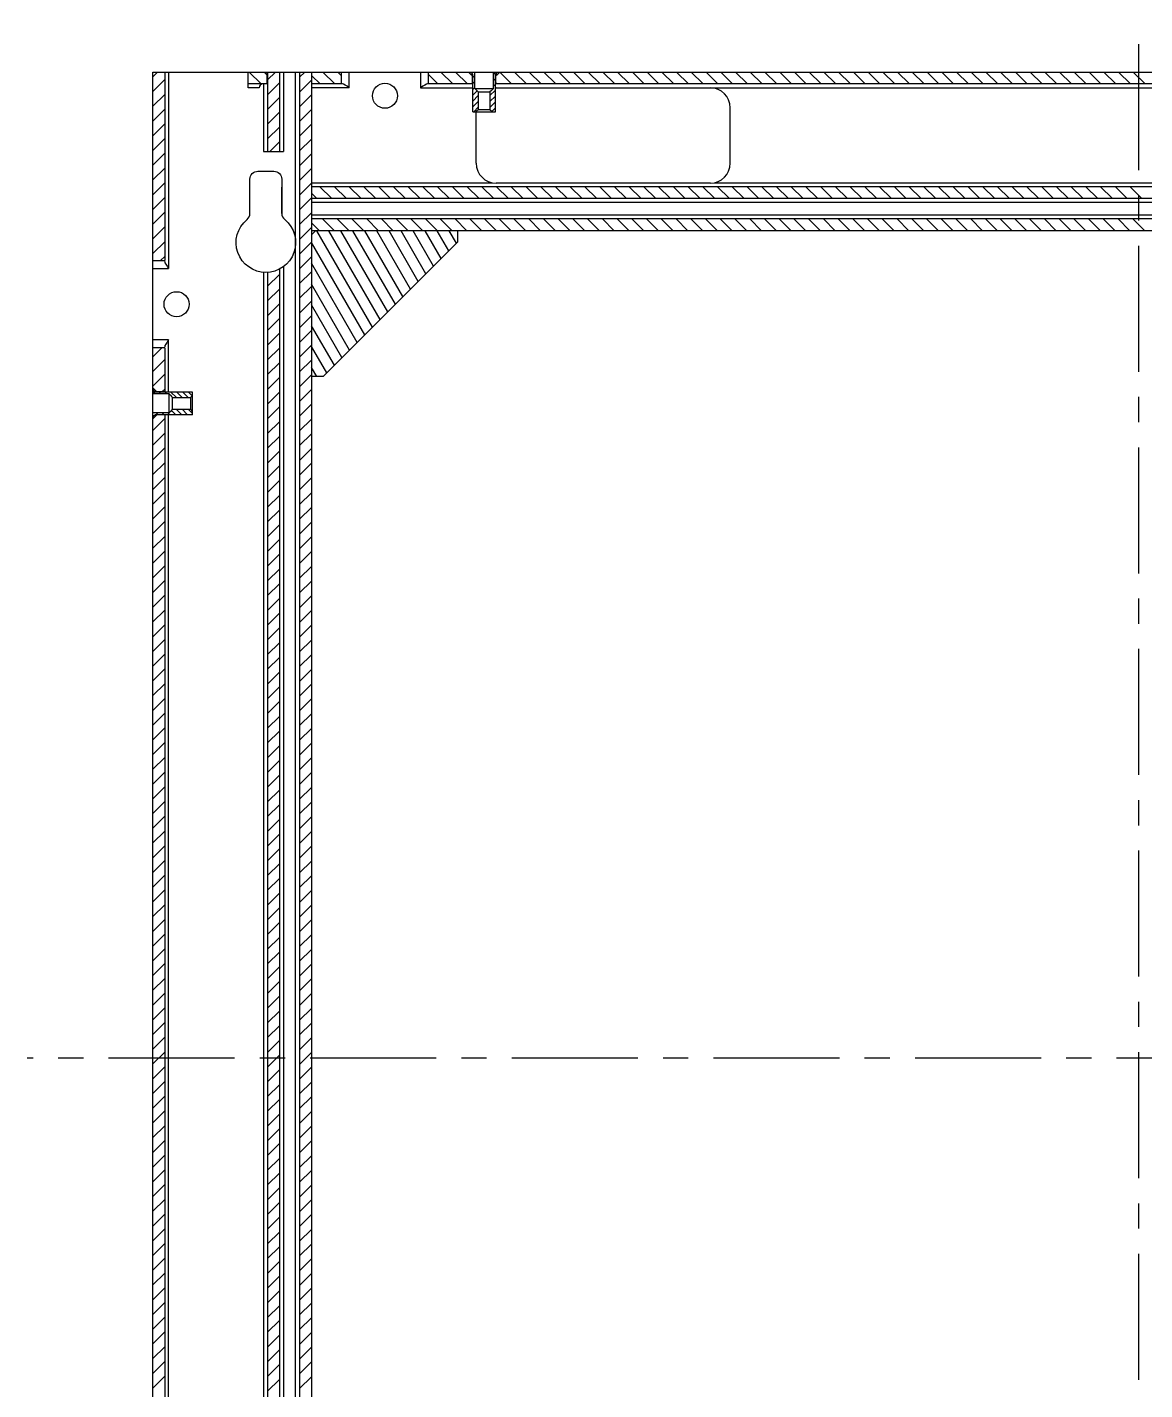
# Model space of a CAD drawing. Header units: millimetres. Extents: x -3132 to 28633, y 682 to 5849.
# Drawn here: x 10357.6 to 10639.2, y 2719.8 to 3063.1 of the extents above; entities that cross this region are included whole.
import ezdxf

# ---------------------------------------------------------------- set-up
doc = ezdxf.new("R2010")
doc.units = ezdxf.units.MM
doc.linetypes.add('CENTER', pattern=[50.8, 31.75, -6.35, 6.35, -6.35])
doc.layers.add('标准', color=3, linetype='Continuous')

msp = doc.modelspace()

# ---------------------------------------------------------------- linework, layer by layer
at = {"color": 2, "linetype": 'Continuous'}
for p, q in [((10389.246, 3050.608), (10390.46, 3051.821)), ((10389.246, 3046.895), (10392.246, 3049.895)), ((10416.569, 3048.821), (10413.569, 3051.821)), ((10418.046, 3051.056), (10417.281, 3051.821)), ((10418.146, 3049.809), (10420.158, 3051.821)), ((10418.146, 3046.097), (10421.146, 3049.097)), ((10426.246, 3050.485), (10427.583, 3051.821)), ((10426.246, 3046.772), (10429.246, 3049.772)), ((10431.418, 3048.821), (10429.346, 3050.893)), ((10435.131, 3048.821), (10432.131, 3051.821)), ((10436.746, 3050.918), (10435.843, 3051.821)), ((10461.117, 3048.821), (10458.746, 3051.192)), ((10464.829, 3048.821), (10461.829, 3051.821)), ((10468.541, 3048.821), (10465.541, 3051.821)), ((10469.529, 3051.574), (10469.776, 3051.821)), ((10469.893, 3050.453), (10470.361, 3050.921)), ((10469.893, 3048.968), (10470.361, 3049.436)), ((10475.131, 3051.236), (10475.716, 3051.821)), ((10475.131, 3049.751), (10475.599, 3050.22)), ((10475.131, 3048.266), (10475.599, 3048.735)), ((10475.966, 3048.821), (10475.651, 3049.136)), ((10479.678, 3048.821), (10476.678, 3051.821)), ((10483.391, 3048.821), (10480.391, 3051.821)), ((10487.103, 3048.821), (10484.103, 3051.821)), ((10490.815, 3048.821), (10487.815, 3051.821)), ((10494.528, 3048.821), (10491.528, 3051.821)), ((10498.24, 3048.821), (10495.24, 3051.821)), ((10501.952, 3048.821), (10498.952, 3051.821)), ((10505.665, 3048.821), (10502.665, 3051.821)), ((10509.377, 3048.821), (10506.377, 3051.821)), ((10513.089, 3048.821), (10510.089, 3051.821)), ((10516.802, 3048.821), (10513.802, 3051.821)), ((10520.514, 3048.821), (10517.514, 3051.821)), ((10524.226, 3048.821), (10521.226, 3051.821)), ((10527.938, 3048.821), (10524.938, 3051.821)), ((10531.651, 3048.821), (10528.651, 3051.821)), ((10535.363, 3048.821), (10532.363, 3051.821)), ((10539.075, 3048.821), (10536.075, 3051.821)), ((10542.788, 3048.821), (10539.788, 3051.821)), ((10546.5, 3048.821), (10543.5, 3051.821)), ((10550.212, 3048.821), (10547.212, 3051.821)), ((10553.925, 3048.821), (10550.925, 3051.821)), ((10557.637, 3048.821), (10554.637, 3051.821)), ((10561.349, 3048.821), (10558.349, 3051.821)), ((10565.062, 3048.821), (10562.062, 3051.821)), ((10568.774, 3048.821), (10565.774, 3051.821)), ((10572.486, 3048.821), (10569.486, 3051.821)), ((10576.198, 3048.821), (10573.198, 3051.821)), ((10579.911, 3048.821), (10576.911, 3051.821)), ((10583.623, 3048.821), (10580.623, 3051.821)), ((10587.335, 3048.821), (10584.335, 3051.821)), ((10591.048, 3048.821), (10588.048, 3051.821)), ((10594.76, 3048.821), (10591.76, 3051.821)), ((10598.472, 3048.821), (10595.472, 3051.821)), ((10602.185, 3048.821), (10599.185, 3051.821)), ((10605.897, 3048.821), (10602.897, 3051.821)), ((10609.609, 3048.821), (10606.609, 3051.821)), ((10613.322, 3048.821), (10610.322, 3051.821)), ((10617.034, 3048.821), (10614.034, 3051.821)), ((10620.746, 3048.821), (10617.746, 3051.821)), ((10624.459, 3048.821), (10621.459, 3051.821)), ((10628.171, 3048.821), (10625.171, 3051.821)), ((10631.883, 3048.821), (10628.883, 3051.821)), ((10635.595, 3048.821), (10632.595, 3051.821)), ((10639.308, 3048.821), (10636.308, 3051.821)), ((10389.246, 3043.183), (10392.246, 3046.183)), ((10418.146, 3042.385), (10421.146, 3045.385)), ((10426.246, 3043.06), (10429.246, 3046.06)), ((10469.893, 3047.483), (10470.361, 3047.951)), ((10469.893, 3045.998), (10470.983, 3047.088)), ((10469.893, 3044.513), (10471.277, 3045.897)), ((10474.216, 3045.866), (10475.599, 3047.25)), ((10474.216, 3044.381), (10475.599, 3045.765)), ((10389.246, 3039.471), (10392.246, 3042.471)), ((10418.146, 3038.672), (10421.146, 3041.672)), ((10426.246, 3039.348), (10429.246, 3042.348)), ((10469.893, 3043.028), (10471.277, 3044.412)), ((10470.171, 3041.821), (10471.277, 3042.927)), ((10474.216, 3042.896), (10475.599, 3044.28)), ((10474.691, 3041.887), (10475.599, 3042.795)), ((10389.246, 3035.758), (10392.246, 3038.758)), ((10426.246, 3035.635), (10429.246, 3038.635)), ((10389.246, 3032.046), (10392.246, 3035.046)), ((10418.146, 3034.96), (10421.146, 3037.96)), ((10426.246, 3031.923), (10429.246, 3034.923)), ((10418.72, 3031.821), (10421.146, 3034.248)), ((10389.246, 3028.334), (10392.246, 3031.334)), ((10426.246, 3028.211), (10429.246, 3031.211)), ((10389.246, 3024.621), (10392.246, 3027.621)), ((10426.246, 3024.498), (10429.246, 3027.498)), ((10389.246, 3020.909), (10392.246, 3023.909)), ((10426.246, 3020.786), (10429.246, 3023.786)), ((10430.62, 3019.921), (10429.346, 3021.195)), ((10434.332, 3019.921), (10431.332, 3022.921)), ((10438.045, 3019.921), (10435.045, 3022.921)), ((10441.757, 3019.921), (10438.757, 3022.921)), ((10445.469, 3019.921), (10442.469, 3022.921)), ((10449.181, 3019.921), (10446.181, 3022.921)), ((10452.894, 3019.921), (10449.894, 3022.921)), ((10456.606, 3019.921), (10453.606, 3022.921)), ((10460.318, 3019.921), (10457.318, 3022.921)), ((10464.031, 3019.921), (10461.031, 3022.921)), ((10467.743, 3019.921), (10464.743, 3022.921)), ((10471.455, 3019.921), (10468.455, 3022.921)), ((10475.168, 3019.921), (10472.168, 3022.921)), ((10478.88, 3019.921), (10475.88, 3022.921)), ((10482.592, 3019.921), (10479.592, 3022.921)), ((10486.305, 3019.921), (10483.305, 3022.921)), ((10490.017, 3019.921), (10487.017, 3022.921)), ((10493.729, 3019.921), (10490.729, 3022.921)), ((10497.441, 3019.921), (10494.441, 3022.921)), ((10501.154, 3019.921), (10498.154, 3022.921)), ((10504.866, 3019.921), (10501.866, 3022.921)), ((10508.578, 3019.921), (10505.578, 3022.921)), ((10512.291, 3019.921), (10509.291, 3022.921)), ((10516.003, 3019.921), (10513.003, 3022.921)), ((10519.715, 3019.921), (10516.715, 3022.921)), ((10523.428, 3019.921), (10520.428, 3022.921)), ((10527.14, 3019.921), (10524.14, 3022.921)), ((10530.852, 3019.921), (10527.852, 3022.921)), ((10534.565, 3019.921), (10531.565, 3022.921)), ((10538.277, 3019.921), (10535.277, 3022.921)), ((10541.989, 3019.921), (10538.989, 3022.921)), ((10545.702, 3019.921), (10542.702, 3022.921)), ((10549.414, 3019.921), (10546.414, 3022.921)), ((10553.126, 3019.921), (10550.126, 3022.921)), ((10556.838, 3019.921), (10553.838, 3022.921)), ((10560.551, 3019.921), (10557.551, 3022.921)), ((10564.263, 3019.921), (10561.263, 3022.921)), ((10567.975, 3019.921), (10564.975, 3022.921)), ((10571.688, 3019.921), (10568.688, 3022.921)), ((10575.4, 3019.921), (10572.4, 3022.921)), ((10579.112, 3019.921), (10576.112, 3022.921)), ((10582.825, 3019.921), (10579.825, 3022.921)), ((10586.537, 3019.921), (10583.537, 3022.921)), ((10590.249, 3019.921), (10587.249, 3022.921)), ((10593.962, 3019.921), (10590.962, 3022.921)), ((10597.674, 3019.921), (10594.674, 3022.921)), ((10601.386, 3019.921), (10598.386, 3022.921)), ((10605.098, 3019.921), (10602.098, 3022.921)), ((10608.811, 3019.921), (10605.811, 3022.921)), ((10612.523, 3019.921), (10609.523, 3022.921)), ((10616.235, 3019.921), (10613.235, 3022.921)), ((10619.948, 3019.921), (10616.948, 3022.921)), ((10623.66, 3019.921), (10620.66, 3022.921)), ((10627.372, 3019.921), (10624.372, 3022.921)), ((10631.085, 3019.921), (10628.085, 3022.921)), ((10634.797, 3019.921), (10631.797, 3022.921)), ((10638.509, 3019.921), (10635.509, 3022.921)), ((10389.246, 3017.197), (10392.246, 3020.197)), ((10426.246, 3017.074), (10429.246, 3020.074)), ((10389.246, 3013.485), (10392.246, 3016.485)), ((10426.246, 3013.361), (10429.246, 3016.361)), ((10435.008, 3011.821), (10432.008, 3014.821)), ((10438.72, 3011.821), (10435.72, 3014.821)), ((10442.432, 3011.821), (10439.432, 3014.821)), ((10446.145, 3011.821), (10443.145, 3014.821)), ((10449.857, 3011.821), (10446.857, 3014.821)), ((10453.569, 3011.821), (10450.569, 3014.821)), ((10457.281, 3011.821), (10454.281, 3014.821)), ((10460.994, 3011.821), (10457.994, 3014.821)), ((10464.706, 3011.821), (10461.706, 3014.821)), ((10468.418, 3011.821), (10465.418, 3014.821)), ((10472.131, 3011.821), (10469.131, 3014.821)), ((10475.843, 3011.821), (10472.843, 3014.821)), ((10479.555, 3011.821), (10476.555, 3014.821)), ((10483.268, 3011.821), (10480.268, 3014.821)), ((10486.98, 3011.821), (10483.98, 3014.821)), ((10490.692, 3011.821), (10487.692, 3014.821)), ((10494.405, 3011.821), (10491.405, 3014.821)), ((10498.117, 3011.821), (10495.117, 3014.821)), ((10501.829, 3011.821), (10498.829, 3014.821)), ((10505.541, 3011.821), (10502.541, 3014.821)), ((10509.254, 3011.821), (10506.254, 3014.821)), ((10512.966, 3011.821), (10509.966, 3014.821)), ((10516.678, 3011.821), (10513.678, 3014.821)), ((10520.391, 3011.821), (10517.391, 3014.821)), ((10524.103, 3011.821), (10521.103, 3014.821)), ((10527.815, 3011.821), (10524.815, 3014.821)), ((10531.528, 3011.821), (10528.528, 3014.821)), ((10535.24, 3011.821), (10532.24, 3014.821)), ((10538.952, 3011.821), (10535.952, 3014.821)), ((10542.665, 3011.821), (10539.665, 3014.821)), ((10546.377, 3011.821), (10543.377, 3014.821)), ((10550.089, 3011.821), (10547.089, 3014.821)), ((10553.802, 3011.821), (10550.802, 3014.821)), ((10557.514, 3011.821), (10554.514, 3014.821)), ((10561.226, 3011.821), (10558.226, 3014.821)), ((10564.938, 3011.821), (10561.938, 3014.821)), ((10568.651, 3011.821), (10565.651, 3014.821)), ((10572.363, 3011.821), (10569.363, 3014.821)), ((10576.075, 3011.821), (10573.075, 3014.821)), ((10579.788, 3011.821), (10576.788, 3014.821)), ((10583.5, 3011.821), (10580.5, 3014.821)), ((10587.212, 3011.821), (10584.212, 3014.821)), ((10590.925, 3011.821), (10587.925, 3014.821)), ((10594.637, 3011.821), (10591.637, 3014.821)), ((10598.349, 3011.821), (10595.349, 3014.821)), ((10602.062, 3011.821), (10599.062, 3014.821)), ((10605.774, 3011.821), (10602.774, 3014.821)), ((10609.486, 3011.821), (10606.486, 3014.821)), ((10613.198, 3011.821), (10610.198, 3014.821)), ((10616.911, 3011.821), (10613.911, 3014.821)), ((10620.623, 3011.821), (10617.623, 3014.821)), ((10624.335, 3011.821), (10621.335, 3014.821)), ((10628.048, 3011.821), (10625.048, 3014.821)), ((10631.76, 3011.821), (10628.76, 3014.821)), ((10635.472, 3011.821), (10632.472, 3014.821)), ((10639.185, 3011.821), (10636.185, 3014.821)), ((10389.246, 3009.772), (10392.246, 3012.772)), ((10426.246, 3009.649), (10429.246, 3012.649)), ((10431.295, 3011.821), (10429.346, 3013.77)), ((10444.608, 2987.536), (10430.587, 3011.821)), ((10446.529, 2989.458), (10433.618, 3011.821)), ((10448.451, 2991.38), (10436.649, 3011.821)), ((10450.373, 2993.301), (10439.68, 3011.821)), ((10452.294, 2995.223), (10442.711, 3011.821)), ((10454.216, 2997.144), (10445.742, 3011.821)), ((10456.137, 2999.066), (10448.773, 3011.821)), ((10458.059, 3000.988), (10451.804, 3011.821)), ((10459.981, 3002.909), (10454.835, 3011.821)), ((10461.902, 3004.831), (10457.867, 3011.821)), ((10463.824, 3006.753), (10460.898, 3011.821)), ((10465.746, 3008.674), (10463.929, 3011.821)), ((10389.246, 3006.06), (10392.246, 3009.06)), ((10426.246, 3005.937), (10429.246, 3008.937)), ((10442.686, 2985.615), (10429.246, 3008.893)), ((10391.22, 3004.321), (10392.246, 3005.348)), ((10426.246, 3002.224), (10429.246, 3005.224)), ((10418.146, 2997.837), (10421.146, 3000.837)), ((10426.246, 2998.512), (10429.246, 3001.512)), ((10440.764, 2983.693), (10429.246, 3003.643)), ((10418.146, 2994.124), (10421.146, 2997.124)), ((10426.246, 2994.8), (10429.246, 2997.8)), ((10438.843, 2981.771), (10429.246, 2998.393)), ((10426.246, 2991.088), (10429.246, 2994.088)), ((10418.146, 2990.412), (10421.146, 2993.412)), ((10426.246, 2987.375), (10429.246, 2990.375)), ((10436.921, 2979.85), (10429.246, 2993.143)), ((10418.146, 2986.7), (10421.146, 2989.7)), ((10434.999, 2977.928), (10429.246, 2987.893)), ((10418.146, 2982.988), (10421.146, 2985.988)), ((10426.246, 2983.663), (10429.246, 2986.663)), ((10389.246, 2980.074), (10391.494, 2982.321)), ((10418.146, 2979.275), (10421.146, 2982.275)), ((10426.246, 2979.951), (10429.246, 2982.951)), ((10433.078, 2976.006), (10429.246, 2982.643)), ((10389.246, 2976.361), (10392.246, 2979.361)), ((10418.146, 2975.563), (10421.146, 2978.563)), ((10426.246, 2976.238), (10429.246, 2979.238)), ((10430.587, 2975.071), (10429.246, 2977.393)), ((10389.246, 2972.649), (10392.246, 2975.649)), ((10418.146, 2971.851), (10421.146, 2974.851)), ((10426.246, 2972.526), (10429.246, 2975.526)), ((10389.831, 2970.706), (10389.246, 2971.291)), ((10391.316, 2970.706), (10390.848, 2971.174)), ((10391.535, 2971.226), (10392.246, 2971.937)), ((10392.801, 2970.706), (10392.333, 2971.174)), ((10395.201, 2969.791), (10393.818, 2971.174)), ((10396.686, 2969.791), (10395.303, 2971.174)), ((10398.171, 2969.791), (10396.788, 2971.174)), ((10399.181, 2970.266), (10398.273, 2971.174)), ((10418.146, 2968.138), (10421.146, 2971.138)), ((10426.246, 2968.814), (10429.246, 2971.814)), ((10395.069, 2965.468), (10393.98, 2966.558)), ((10396.554, 2965.468), (10395.171, 2966.852)), ((10398.039, 2965.468), (10396.656, 2966.852)), ((10399.246, 2965.746), (10398.141, 2966.852)), ((10418.146, 2964.426), (10421.146, 2967.426)), ((10426.246, 2965.101), (10429.246, 2968.101)), ((10389.493, 2965.104), (10389.246, 2965.351)), ((10389.246, 2961.512), (10392.246, 2964.512)), ((10390.614, 2965.468), (10390.146, 2965.936)), ((10392.099, 2965.468), (10391.631, 2965.936)), ((10393.584, 2965.468), (10393.116, 2965.936)), ((10418.146, 2960.714), (10421.146, 2963.714)), ((10426.246, 2961.389), (10429.246, 2964.389)), ((10389.246, 2957.8), (10392.246, 2960.8)), ((10418.146, 2957.001), (10421.146, 2960.001)), ((10426.246, 2957.677), (10429.246, 2960.677)), ((10389.246, 2954.088), (10392.246, 2957.088)), ((10418.146, 2953.289), (10421.146, 2956.289)), ((10426.246, 2953.964), (10429.246, 2956.964)), ((10389.246, 2950.375), (10392.246, 2953.375)), ((10418.146, 2949.577), (10421.146, 2952.577)), ((10426.246, 2950.252), (10429.246, 2953.252)), ((10389.246, 2946.663), (10392.246, 2949.663)), ((10426.246, 2946.54), (10429.246, 2949.54)), ((10389.246, 2942.951), (10392.246, 2945.951)), ((10418.146, 2945.864), (10421.146, 2948.864)), ((10426.246, 2942.827), (10429.246, 2945.827)), ((10389.246, 2939.238), (10392.246, 2942.238)), ((10418.146, 2942.152), (10421.146, 2945.152)), ((10426.246, 2939.115), (10429.246, 2942.115)), ((10418.146, 2938.44), (10421.146, 2941.44)), ((10389.246, 2935.526), (10392.246, 2938.526)), ((10418.146, 2934.727), (10421.146, 2937.727)), ((10426.246, 2935.403), (10429.246, 2938.403)), ((10389.246, 2931.814), (10392.246, 2934.814)), ((10418.146, 2931.015), (10421.146, 2934.015)), ((10426.246, 2931.691), (10429.246, 2934.691)), ((10389.246, 2928.101), (10392.246, 2931.101)), ((10418.146, 2927.303), (10421.146, 2930.303)), ((10426.246, 2927.978), (10429.246, 2930.978)), ((10389.246, 2924.389), (10392.246, 2927.389)), ((10418.146, 2923.591), (10421.146, 2926.591)), ((10426.246, 2924.266), (10429.246, 2927.266)), ((10389.246, 2920.677), (10392.246, 2923.677)), ((10418.146, 2919.878), (10421.146, 2922.878)), ((10426.246, 2920.554), (10429.246, 2923.554)), ((10389.246, 2916.964), (10392.246, 2919.964)), ((10418.146, 2916.166), (10421.146, 2919.166)), ((10426.246, 2916.841), (10429.246, 2919.841)), ((10389.246, 2913.252), (10392.246, 2916.252)), ((10418.146, 2912.454), (10421.146, 2915.454)), ((10426.246, 2913.129), (10429.246, 2916.129)), ((10389.246, 2909.54), (10392.246, 2912.54)), ((10418.146, 2908.741), (10421.146, 2911.741)), ((10426.246, 2909.417), (10429.246, 2912.417)), ((10389.246, 2905.827), (10392.246, 2908.827)), ((10418.146, 2905.029), (10421.146, 2908.029)), ((10426.246, 2905.704), (10429.246, 2908.704)), ((10389.246, 2902.115), (10392.246, 2905.115)), ((10426.246, 2901.992), (10429.246, 2904.992)), ((10389.246, 2898.403), (10392.246, 2901.403)), ((10418.146, 2901.317), (10421.146, 2904.317)), ((10426.246, 2898.28), (10429.246, 2901.28)), ((10389.246, 2894.691), (10392.246, 2897.691)), ((10418.146, 2897.604), (10421.146, 2900.604)), ((10426.246, 2894.567), (10429.246, 2897.567)), ((10418.146, 2893.892), (10421.146, 2896.892)), ((10389.246, 2890.978), (10392.246, 2893.978)), ((10418.146, 2890.18), (10421.146, 2893.18)), ((10426.246, 2890.855), (10429.246, 2893.855)), ((10389.246, 2887.266), (10392.246, 2890.266)), ((10418.146, 2886.467), (10421.146, 2889.467)), ((10426.246, 2887.143), (10429.246, 2890.143)), ((10389.246, 2883.554), (10392.246, 2886.554)), ((10418.146, 2882.755), (10421.146, 2885.755)), ((10426.246, 2883.431), (10429.246, 2886.431)), ((10389.246, 2879.841), (10392.246, 2882.841)), ((10418.146, 2879.043), (10421.146, 2882.043)), ((10426.246, 2879.718), (10429.246, 2882.718)), ((10389.246, 2876.129), (10392.246, 2879.129)), ((10418.146, 2875.331), (10421.146, 2878.331)), ((10426.246, 2876.006), (10429.246, 2879.006)), ((10389.246, 2872.417), (10392.246, 2875.417)), ((10418.146, 2871.618), (10421.146, 2874.618)), ((10426.246, 2872.294), (10429.246, 2875.294)), ((10389.246, 2868.704), (10392.246, 2871.704)), ((10418.146, 2867.906), (10421.146, 2870.906)), ((10426.246, 2868.581), (10429.246, 2871.581)), ((10389.246, 2864.992), (10392.246, 2867.992)), ((10418.146, 2864.194), (10421.146, 2867.194)), ((10426.246, 2864.869), (10429.246, 2867.869)), ((10389.246, 2861.28), (10392.246, 2864.28)), ((10418.146, 2860.481), (10421.146, 2863.481)), ((10426.246, 2861.157), (10429.246, 2864.157)), ((10389.246, 2857.567), (10392.246, 2860.567)), ((10418.146, 2856.769), (10421.146, 2859.769)), ((10426.246, 2857.444), (10429.246, 2860.444)), ((10389.246, 2853.855), (10392.246, 2856.855)), ((10426.246, 2853.732), (10429.246, 2856.732)), ((10389.246, 2850.143), (10392.246, 2853.143)), ((10418.146, 2853.057), (10421.146, 2856.057)), ((10426.246, 2850.02), (10429.246, 2853.02)), ((10389.246, 2846.431), (10392.246, 2849.431)), ((10418.146, 2849.344), (10421.146, 2852.344)), ((10418.146, 2845.632), (10421.146, 2848.632)), ((10426.246, 2846.307), (10429.246, 2849.307)), ((10389.246, 2842.718), (10392.246, 2845.718)), ((10418.146, 2841.92), (10421.146, 2844.92)), ((10426.246, 2842.595), (10429.246, 2845.595)), ((10389.246, 2839.006), (10392.246, 2842.006)), ((10418.146, 2838.207), (10421.146, 2841.207)), ((10426.246, 2838.883), (10429.246, 2841.883)), ((10389.246, 2835.294), (10392.246, 2838.294)), ((10418.146, 2834.495), (10421.146, 2837.495)), ((10426.246, 2835.17), (10429.246, 2838.17)), ((10389.246, 2831.581), (10392.246, 2834.581)), ((10418.146, 2830.783), (10421.146, 2833.783)), ((10426.246, 2831.458), (10429.246, 2834.458)), ((10389.246, 2827.869), (10392.246, 2830.869)), ((10418.146, 2827.07), (10421.146, 2830.07)), ((10426.246, 2827.746), (10429.246, 2830.746)), ((10389.246, 2824.157), (10392.246, 2827.157)), ((10418.146, 2823.358), (10421.146, 2826.358)), ((10426.246, 2824.034), (10429.246, 2827.034)), ((10389.246, 2820.444), (10392.246, 2823.444)), ((10418.146, 2819.646), (10421.146, 2822.646)), ((10426.246, 2820.321), (10429.246, 2823.321)), ((10389.246, 2816.732), (10392.246, 2819.732)), ((10418.146, 2815.934), (10421.146, 2818.934)), ((10426.246, 2816.609), (10429.246, 2819.609)), ((10389.246, 2813.02), (10392.246, 2816.02)), ((10418.146, 2812.221), (10421.146, 2815.221)), ((10426.246, 2812.897), (10429.246, 2815.897)), ((10389.246, 2809.307), (10392.246, 2812.307)), ((10426.246, 2809.184), (10429.246, 2812.184)), ((10389.246, 2805.595), (10392.246, 2808.595)), ((10418.146, 2808.509), (10421.146, 2811.509)), ((10426.246, 2805.472), (10429.246, 2808.472)), ((10389.246, 2801.883), (10392.246, 2804.883)), ((10418.146, 2804.797), (10421.146, 2807.797)), ((10418.146, 2801.084), (10421.146, 2804.084)), ((10426.246, 2801.76), (10429.246, 2804.76)), ((10389.246, 2798.17), (10392.246, 2801.17)), ((10418.146, 2797.372), (10421.146, 2800.372)), ((10426.246, 2798.047), (10429.246, 2801.047)), ((10389.246, 2794.458), (10392.246, 2797.458)), ((10418.146, 2793.66), (10421.146, 2796.66)), ((10426.246, 2794.335), (10429.246, 2797.335)), ((10389.246, 2790.746), (10392.246, 2793.746)), ((10418.146, 2789.947), (10421.146, 2792.947)), ((10426.246, 2790.623), (10429.246, 2793.623)), ((10389.246, 2787.034), (10392.246, 2790.034)), ((10418.146, 2786.235), (10421.146, 2789.235)), ((10426.246, 2786.91), (10429.246, 2789.91)), ((10389.246, 2783.321), (10392.246, 2786.321)), ((10418.146, 2782.523), (10421.146, 2785.523)), ((10426.246, 2783.198), (10429.246, 2786.198)), ((10389.246, 2779.609), (10392.246, 2782.609)), ((10418.146, 2778.81), (10421.146, 2781.81)), ((10426.246, 2779.486), (10429.246, 2782.486)), ((10389.246, 2775.897), (10392.246, 2778.897)), ((10418.146, 2775.098), (10421.146, 2778.098)), ((10426.246, 2775.774), (10429.246, 2778.774)), ((10389.246, 2772.184), (10392.246, 2775.184)), ((10418.146, 2771.386), (10421.146, 2774.386)), ((10426.246, 2772.061), (10429.246, 2775.061)), ((10389.246, 2768.472), (10392.246, 2771.472)), ((10418.146, 2767.674), (10421.146, 2770.674)), ((10426.246, 2768.349), (10429.246, 2771.349)), ((10389.246, 2764.76), (10392.246, 2767.76)), ((10426.246, 2764.637), (10429.246, 2767.637)), ((10389.246, 2761.047), (10392.246, 2764.047)), ((10418.146, 2763.961), (10421.146, 2766.961)), ((10426.246, 2760.924), (10429.246, 2763.924)), ((10389.246, 2757.335), (10392.246, 2760.335)), ((10418.146, 2760.249), (10421.146, 2763.249)), ((10426.246, 2757.212), (10429.246, 2760.212)), ((10418.146, 2756.537), (10421.146, 2759.537)), ((10389.246, 2753.623), (10392.246, 2756.623)), ((10418.146, 2752.824), (10421.146, 2755.824)), ((10426.246, 2753.5), (10429.246, 2756.5)), ((10389.246, 2749.91), (10392.246, 2752.91)), ((10418.146, 2749.112), (10421.146, 2752.112)), ((10426.246, 2749.787), (10429.246, 2752.787)), ((10389.246, 2746.198), (10392.246, 2749.198)), ((10418.146, 2745.4), (10421.146, 2748.4)), ((10426.246, 2746.075), (10429.246, 2749.075)), ((10389.246, 2742.486), (10392.246, 2745.486)), ((10418.146, 2741.687), (10421.146, 2744.687)), ((10426.246, 2742.363), (10429.246, 2745.363)), ((10389.246, 2738.774), (10392.246, 2741.774)), ((10418.146, 2737.975), (10421.146, 2740.975)), ((10426.246, 2738.65), (10429.246, 2741.65)), ((10389.246, 2735.061), (10392.246, 2738.061)), ((10418.146, 2734.263), (10421.146, 2737.263)), ((10426.246, 2734.938), (10429.246, 2737.938)), ((10389.246, 2731.349), (10392.246, 2734.349)), ((10418.146, 2730.55), (10421.146, 2733.55)), ((10426.246, 2731.226), (10429.246, 2734.226)), ((10389.246, 2727.637), (10392.246, 2730.637)), ((10418.146, 2726.838), (10421.146, 2729.838)), ((10426.246, 2727.513), (10429.246, 2730.513)), ((10389.246, 2723.924), (10392.246, 2726.924)), ((10418.146, 2723.126), (10421.146, 2726.126)), ((10426.246, 2723.801), (10429.246, 2726.801)), ((10389.246, 2720.212), (10392.246, 2723.212)), ((10418.146, 2719.413), (10421.146, 2722.413)), ((10426.246, 2720.089), (10429.246, 2723.089))]:
    msp.add_line(p, q, dxfattribs=at)
at = {"color": 7, "linetype": 'Continuous'}
for p, q in [((10389.246, 2554.821), (10389.246, 3051.821)), ((10389.246, 3051.821), (10429.246, 3051.821)), ((10392.246, 3051.821), (10392.246, 3004.321)), ((10393.246, 3051.821), (10393.246, 3002.321)), ((10413.246, 3047.821), (10413.246, 3051.821)), ((10418.046, 3048.821), (10413.246, 3048.821)), ((10417.146, 3048.821), (10417.146, 3031.821)), ((10418.046, 3048.821), (10418.046, 3051.821)), ((10418.146, 3051.821), (10418.146, 3031.821)), ((10421.146, 3051.821), (10421.146, 3031.821)), ((10422.146, 3051.821), (10422.146, 3031.821)), ((10425.246, 2554.821), (10425.246, 3051.821)), ((10426.246, 3051.821), (10426.246, 2554.821)), ((10429.246, 3051.821), (10429.246, 2554.821)), ((10429.346, 3011.821), (10429.346, 3051.821)), ((10429.346, 3051.821), (10846.146, 3051.821)), ((10437.014, 3048.821), (10429.346, 3048.821)), ((10436.746, 3051.821), (10436.746, 3048.821)), ((10438.746, 3047.821), (10438.746, 3051.821)), ((10456.746, 3051.821), (10456.746, 3047.821)), ((10469.893, 3048.821), (10458.478, 3048.821)), ((10458.746, 3048.821), (10458.746, 3051.821)), ((10469.165, 3051.48), (10468.817, 3051.821)), ((10469.507, 3051.147), (10469.165, 3051.48)), ((10469.841, 3050.821), (10469.507, 3051.147)), ((10469.841, 3048.821), (10469.841, 3050.821)), ((10469.841, 3050.821), (10469.893, 3050.821)), ((10469.893, 3041.821), (10469.893, 3051.221)), ((10470.361, 3047.671), (10470.361, 3051.821)), ((10475.131, 3047.671), (10475.131, 3051.821)), ((10475.599, 3041.821), (10475.599, 3051.221)), ((10475.599, 3050.821), (10475.651, 3050.821)), ((10799.893, 3048.821), (10475.599, 3048.821)), ((10475.986, 3051.147), (10475.651, 3050.821)), ((10475.651, 3048.821), (10475.651, 3050.821)), ((10476.328, 3051.481), (10475.986, 3051.147)), ((10476.675, 3051.821), (10476.328, 3051.481)), ((10416.046, 3047.821), (10413.246, 3047.821)), ((10438.746, 3047.821), (10429.346, 3047.821)), ((10456.746, 3047.821), (10469.893, 3047.821)), ((10470.361, 3047.671), (10475.131, 3047.671)), ((10471.277, 3046.821), (10471.277, 3042.321)), ((10471.277, 3046.821), (10474.216, 3046.821)), ((10474.216, 3046.821), (10474.216, 3042.321)), ((10475.599, 3047.821), (10799.893, 3047.821)), ((10469.893, 3041.821), (10475.599, 3041.821)), ((10470.746, 3028.821), (10470.746, 3041.821)), ((10474.216, 3042.321), (10471.277, 3042.321)), ((10534.746, 3028.821), (10534.746, 3042.821)), ((10417.146, 3031.821), (10422.146, 3031.821)), ((10413.746, 3016.187), (10413.746, 3022.821)), ((10421.746, 3016.187), (10421.746, 3022.821)), ((10429.346, 3023.921), (10474.751, 3023.921)), ((10846.146, 3022.921), (10429.346, 3022.921)), ((10529.746, 3023.821), (10475.746, 3023.821)), ((10530.741, 3023.921), (10744.751, 3023.921)), ((10846.146, 3019.921), (10429.346, 3019.921)), ((10846.146, 3018.921), (10429.346, 3018.921)), ((10429.346, 3015.821), (10846.146, 3015.821)), ((10846.146, 3014.821), (10429.346, 3014.821)), ((10429.246, 3010.821), (10430.246, 3011.821)), ((10846.146, 3011.821), (10429.346, 3011.821)), ((10465.996, 3011.821), (10465.996, 3008.925)), ((10465.996, 3008.925), (10432.143, 2975.071)), ((10389.246, 3004.321), (10392.246, 3004.321)), ((10392.246, 3004.053), (10392.325, 3003.759)), ((10389.246, 3002.321), (10393.246, 3002.321)), ((10417.146, 3001.345), (10417.146, 2594.921)), ((10418.146, 3001.332), (10418.146, 2594.921)), ((10421.146, 3002.136), (10421.146, 2594.921)), ((10422.146, 3002.748), (10422.146, 2594.921)), ((10393.246, 2984.321), (10389.246, 2984.321)), ((10393.246, 2971.174), (10393.246, 2984.321)), ((10392.246, 2982.321), (10389.246, 2982.321)), ((10392.246, 2982.321), (10392.246, 2971.174)), ((10432.143, 2975.071), (10429.246, 2975.071)), ((10389.246, 2972.25), (10389.587, 2971.903)), ((10393.396, 2970.706), (10389.246, 2970.706)), ((10389.587, 2971.903), (10389.92, 2971.562)), ((10399.246, 2971.174), (10389.846, 2971.174)), ((10389.92, 2971.562), (10390.246, 2971.226)), ((10390.246, 2971.174), (10390.246, 2971.226)), ((10392.246, 2971.226), (10390.246, 2971.226)), ((10393.396, 2965.936), (10393.396, 2970.706)), ((10394.246, 2966.852), (10394.246, 2969.791)), ((10394.246, 2969.791), (10398.746, 2969.791)), ((10398.746, 2969.791), (10398.746, 2966.852)), ((10399.246, 2965.468), (10399.246, 2971.174)), ((10394.246, 2966.852), (10398.746, 2966.852)), ((10393.396, 2965.936), (10389.246, 2965.936)), ((10389.587, 2964.74), (10389.246, 2964.392)), ((10389.921, 2965.081), (10389.587, 2964.74)), ((10399.246, 2965.468), (10389.846, 2965.468)), ((10390.246, 2965.417), (10389.921, 2965.081)), ((10390.246, 2965.417), (10390.246, 2965.468)), ((10392.246, 2965.417), (10390.246, 2965.417)), ((10392.246, 2965.468), (10392.246, 2641.174)), ((10393.246, 2641.174), (10393.246, 2965.468))]:
    msp.add_line(p, q, dxfattribs=at)
for points in [[(10438.746, 3047.821), (10438.189, 3048.211), (10437.704, 3048.528), (10437.307, 3048.743), (10437.014, 3048.821)], [(10458.478, 3048.821), (10458.185, 3048.743), (10457.788, 3048.528), (10457.303, 3048.211), (10456.746, 3047.821)], [(10469.893, 3051.221), (10469.694, 3051.414), (10469.489, 3051.614), (10469.276, 3051.821)], [(10476.216, 3051.821), (10476.004, 3051.614), (10475.798, 3051.414), (10475.599, 3051.221)], [(10471.277, 3046.821), (10470.998, 3047.073), (10470.694, 3047.356), (10470.361, 3047.671)], [(10475.131, 3047.671), (10474.8, 3047.358), (10474.495, 3047.074), (10474.216, 3046.821)], [(10470.731, 3041.821), (10470.922, 3041.999), (10471.104, 3042.166), (10471.277, 3042.321)], [(10474.216, 3042.321), (10474.388, 3042.166), (10474.57, 3042), (10474.761, 3041.821)], [(10392.325, 3003.759), (10392.54, 3003.361), (10392.857, 3002.877), (10393.246, 3002.321)], [(10393.246, 2984.321), (10392.857, 2983.766), (10392.54, 2983.281), (10392.325, 2982.883), (10392.246, 2982.589)], [(10389.246, 2971.791), (10389.453, 2971.579), (10389.653, 2971.373), (10389.846, 2971.174)], [(10393.396, 2970.706), (10393.71, 2970.375), (10393.993, 2970.07), (10394.246, 2969.791)], [(10398.746, 2969.791), (10398.901, 2969.963), (10399.068, 2970.145), (10399.246, 2970.336)], [(10394.246, 2966.852), (10393.994, 2966.573), (10393.711, 2966.269), (10393.396, 2965.936)], [(10399.246, 2966.306), (10399.068, 2966.497), (10398.902, 2966.679), (10398.746, 2966.852)], [(10389.846, 2965.468), (10389.654, 2965.269), (10389.454, 2965.064), (10389.246, 2964.851)]]:
    msp.add_lwpolyline(points, dxfattribs=at)
msp.add_lwpolyline([(10415.746, 3026.821), (10419.746, 3026.821, -0.4142136), (10421.746, 3024.821), (10421.746, 3016.187, 0.2255124), (10422.483, 3014.636, -2.81091), (10413.009, 3014.636, 0.2255124), (10413.746, 3016.187), (10413.746, 3024.821, -0.4142136)], format="xyb", close=True, dxfattribs=at)
for centre in [(10447.746, 3045.821), (10395.246, 2993.321)]:
    msp.add_circle(centre, 3.15, dxfattribs=at)
for centre, start, end in [((10475.746, 3042.821), 90, 91.75887), ((10529.746, 3042.821), 0, 90), ((10475.746, 3028.821), 180, 270), ((10529.746, 3028.821), 270, 0)]:
    msp.add_arc(centre, 5, start, end, dxfattribs=at)
msp.add_ellipse((10417.046, 3047.821), major_axis=(0, 1), ratio=1, start_param=0, end_param=1.5707963, dxfattribs=at)
at = {"layer": '标准', "color": 1, "linetype": 'CENTER'}
for p, q in [((10637.746, 2519.099), (10637.746, 3087.543)), ((10917.874, 2803.321), (10357.618, 2803.321))]:
    msp.add_line(p, q, dxfattribs=at)

doc.saveas('drawing.dxf')
